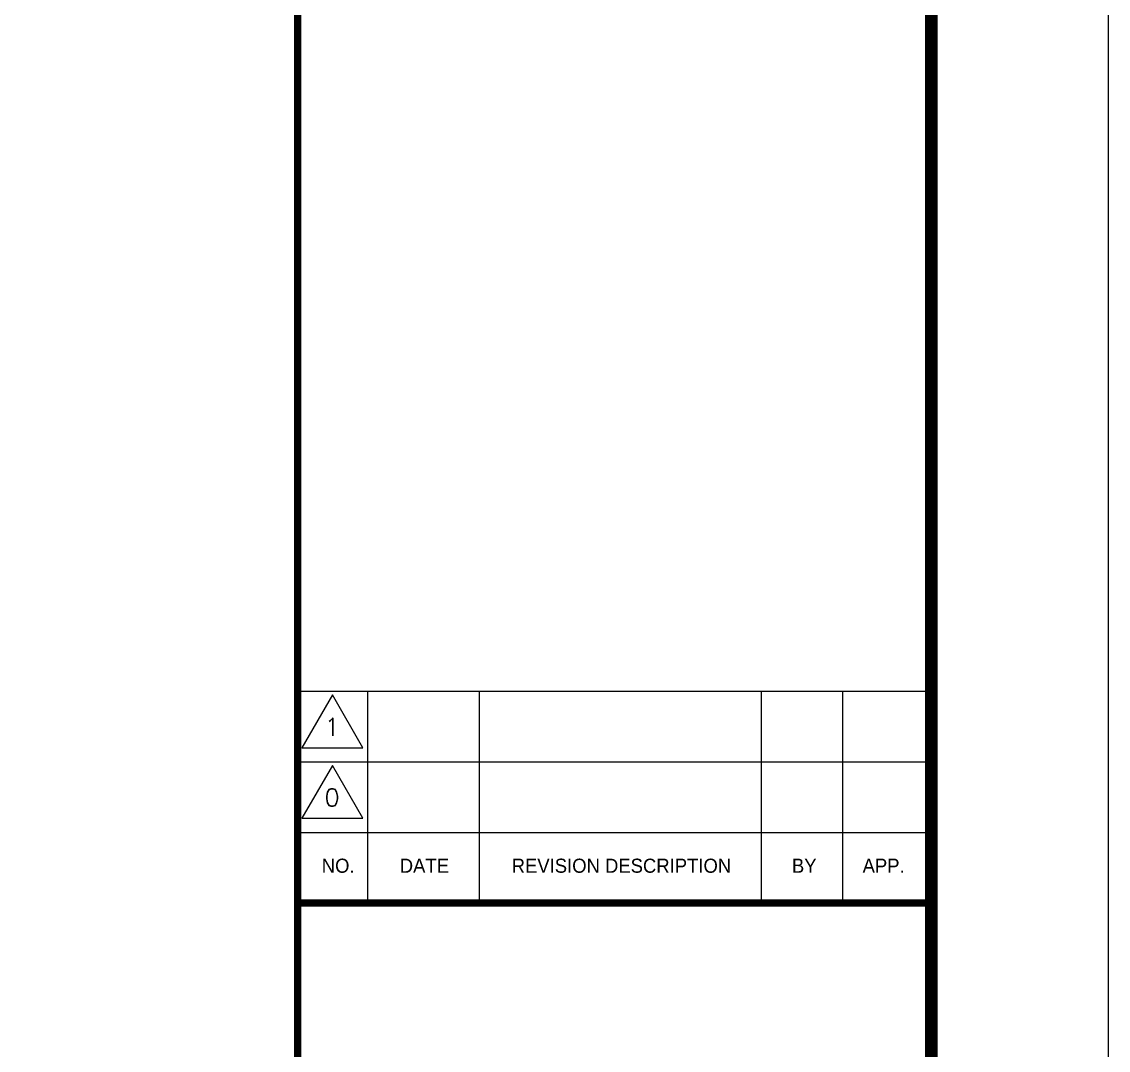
# Model space of a CAD drawing. Header units: millimetres. Extents: x 83956 to 461956, y 36707 to 125807.
# Drawn here: x 293524 to 298156, y 85921 to 90307 of the extents above; entities that cross this region are included whole.
import ezdxf
from ezdxf.enums import TextEntityAlignment as Align

# ---------------------------------------------------------------- set-up
doc = ezdxf.new("R2010")
doc.units = ezdxf.units.MM
doc.header["$LTSCALE"] = 100
doc.header["$MEASUREMENT"] = 0
doc.layers.get('0').update_dxf_attribs({"linetype": 'CONTINUOUS'})
doc.layers.get('Defpoints').update_dxf_attribs({"linetype": 'CONTINUOUS'})
doc.layers.add('FORM', color=8, linetype='CONTINUOUS')
doc.styles.add('GHS', font='romans.shx', dxfattribs={"bigfont": 'ghs.shx'})
doc.styles.add('TITLE', font='Gulim.ttf')

# ---------------------------------------------------------------- blocks, each defined once
blk = doc.blocks.new('PMC-FORMV')
at = {"layer": 'Defpoints'}
blk.add_lwpolyline([(0, 0), (0, 29700), (42000, 29700), (42000, 0)], close=True, dxfattribs=at)
at = {"layer": 'FORM'}
for p, q in [((36236.2, 10324.4), (40739.9, 10324.4)), ((36737.6, 8820.3), (36737.6, 10324.4)), ((37531.2, 8820.3), (37531.2, 10324.4)), ((39536.7, 8820.3), (39536.7, 10324.4)), ((40113.2, 8820.3), (40113.2, 10324.4)), ((36236.2, 9823.1), (40739.9, 9823.1)), ((36236.2, 9321.7), (40739.9, 9321.7))]:
    blk.add_line(p, q, dxfattribs=at)
at = {"layer": 'FORM', "const_width": 90.2}
blk.add_lwpolyline([(1543.7, 975), (1543.7, 28725), (40743.7, 28725), (40743.7, 975)], close=True, dxfattribs=at)
at = {"layer": 'FORM', "const_width": 50.1}
for points in [[(36239.9, 975), (36239.9, 28725)], [(36236.2, 8820.3), (40739.9, 8820.3)]]:
    blk.add_lwpolyline(points, dxfattribs=at)
at = {"layer": 'FORM'}
for points in [[(36486.9, 10299.4), (36269.8, 9923.3), (36704, 9923.3)], [(36486.9, 9798), (36269.8, 9422), (36704, 9422)]]:
    blk.add_lwpolyline(points, close=True, dxfattribs=at)
for s, height, style, p in [('1', 125.3, 'GHS', (36484.5, 10071.3)), ('0', 125.3, 'GHS', (36484.5, 9569.9)), ('NO.', 100.27, 'TITLE', (36527.8, 9085.1)), ('DATE', 100.27, 'TITLE', (37140.5, 9085.1)), ('REVISION DESCRIPTION', 100.273, 'TITLE', (38540.6, 9085.1)), ('BY', 100.27, 'TITLE', (39839.8, 9085.1)), ('APP.', 100.27, 'TITLE', (40403.8, 9085.1))]:
    blk.add_text(s, height=height, dxfattribs=dict(at, style=style)).set_placement(p, align=Align.MIDDLE)

msp = doc.modelspace()

# ---------------------------------------------------------------- linework, layer by layer
msp.add_lwpolyline([(273882.3, 98492.1), (294700.1, 98492.1), (294700.1, 81842.1), (273882.3, 81842.1)], close=True)

# ---------------------------------------------------------------- block references
at = {"layer": 'FORM', "xscale": 0.6, "yscale": 0.6, "zscale": 0.6}
msp.add_blockref('PMC-FORMV', (272956.1, 81257.1), dxfattribs=at)

doc.saveas('drawing.dxf')
